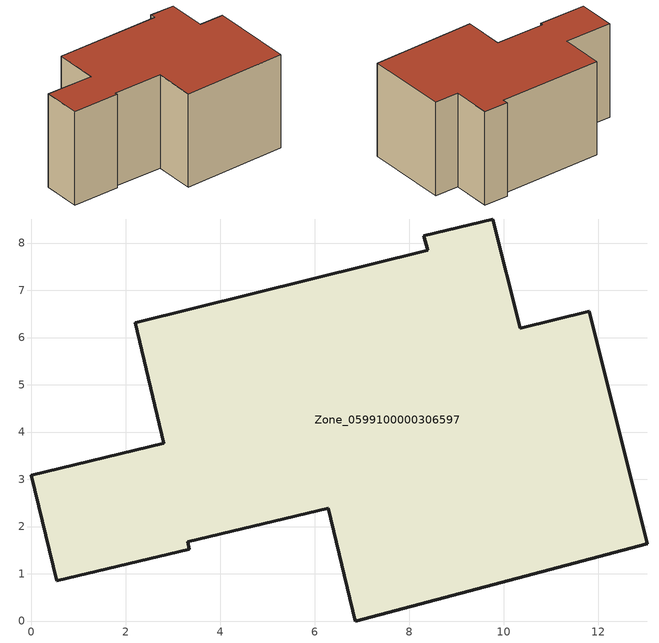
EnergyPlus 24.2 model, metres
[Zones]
Zone_0599100000306597
 floor ground (C_G): 2.2,6.31 8.39,7.85 8.31,8.16 9.77,8.51 10.35,6.2 11.81,6.56 13.04,1.64 6.86,0 6.29,2.39 3.31,1.68 3.35,1.52 0.54,0.85 0,3.09 2.81,3.76 z0
 wall outside (C_F): 0,3.09 0.54,0.85 3.35,1.52 3.31,1.68 6.29,2.39 6.86,0 13.04,1.64 11.81,6.56 10.35,6.2 9.77,8.51 8.31,8.16 8.39,7.85 2.2,6.31 2.81,3.76 0,3.09 z0:5.92
 roof outside (C_R): 8.31,8.16 8.39,7.85 2.2,6.31 2.81,3.76 0,3.09 0.54,0.85 3.35,1.52 3.31,1.68 6.29,2.39 6.86,0 13.04,1.64 11.81,6.56 10.35,6.2 9.77,8.51 z5.92
[BUILDING]
Pand.0599100000306597: North Axis=0; Terrain=City; Loads Convergence Tolerance Value=0.04; Temperature Convergence Tolerance Value=0.4; Solar Distribution=FullExterior; Maximum Number of Warmup Days=25; Minimum Number of Warmup Days=1
[Site:Location]
Rotterdam.The.Hague.AP_ZH_NLD Design_Conditions: Latitude=51.96; Longitude=4.45; Time Zone=1; Elevation=-4.5
[SITE:GROUNDTEMPERATURE:BUILDINGSURFACE]
18, 18, 18, 18, 18, 18, 18, 18, 18, 18, 18, 18
[MATERIAL] Thermal Absorptance=0.9; Solar Absorptance=0.7; Visible Absorptance=0.7
Name | Roughness | Thickness | Conductivity | Density | Specific Heat
G.TI.1965-1974 | MediumSmooth | 0.15 | 0.882353 | 540 | 1210
F.TI.1965-1974 | Rough | 0.3 | 0.697674 | 1920 | 840
R.TI.1965-1974 | MediumRough | 0.2 | 0.232558 | 1500 | 1000
[CONSTRUCTION]
C_G: G.TI.1965-1974
C_F: F.TI.1965-1974
C_R: R.TI.1965-1974
[ZONE]
Zone_0599100000306597: Type=1; Multiplier=1; Ceiling Height=Autocalculate; Volume=Autocalculate; Floor Area=autocalculate; Part of Total Floor Area=Yes
[ZONEINFILTRATION:DESIGNFLOWRATE]
Infil_Zone_0599100000306597: Zone or ZoneList or Space or SpaceList=Zone_0599100000306597; Schedule=AlwaysOn; Design Flow Rate Calculation Method=Flow/Area; Flow Rate per Floor Area=0.003; Constant Term Coefficient=1; Temperature Term Coefficient=0; Velocity Term Coefficient=0; Velocity Squared Term Coefficient=0
[HVACTEMPLATE:ZONE:IDEALLOADSAIRSYSTEM]
Zone_0599100000306597: Maximum Heating Supply Air Temperature=50; Minimum Cooling Supply Air Temperature=13; Maximum Heating Supply Air Humidity Ratio=0.0156; Minimum Cooling Supply Air Humidity Ratio=0.0077; Heating Limit=NoLimit; Cooling Limit=NoLimit; Dehumidification Control Type=ConstantSensibleHeatRatio; Cooling Sensible Heat Ratio=0.7; Dehumidification Setpoint=60; Humidification Control Type=None; Humidification Setpoint=30; Outdoor Air Method=None; Outdoor Air Flow Rate per Person=0.00944; Outdoor Air Flow Rate per Zone Floor Area=0; Outdoor Air Flow Rate per Zone=0; Demand Controlled Ventilation Type=None; Outdoor Air Economizer Type=NoEconomizer; Heat Recovery Type=None; Sensible Heat Recovery Effectiveness=0.7; Latent Heat Recovery Effectiveness=0.65
[ZONECONTROL:THERMOSTAT]
ThermostatControl_Zone_0599100000306597: Zone or ZoneList=Zone_0599100000306597; Control Type Schedule=DualSetpointControlType; Control 1=Thermostat_Zone_0599100000306597; Temperature Difference Between Cutout And Setpoint=0
[THERMOSTATSETPOINT:DUALSETPOINT]
Thermostat_Zone_0599100000306597: Heating Setpoint Temperature Schedule=HeatingSetpoint_Zone_0599100000306597; Cooling Setpoint Temperature Schedule=CoolingSetpoint_Zone_0599100000306597
[SCHEDULE:COMPACT]
HeatingSetpoint_Zone_0599100000306597: Through: 12/31, For: AllDays, Until: 24:00, 21
CoolingSetpoint_Zone_0599100000306597: Through: 12/31, For: AllDays, Until: 24:00, 24
DualSetpointControlType: Through: 12/31, For: AllDays, Until: 24:00, 4
AlwaysOn: Through: 12/31, For: AllDays, Until: 24:00, 1
